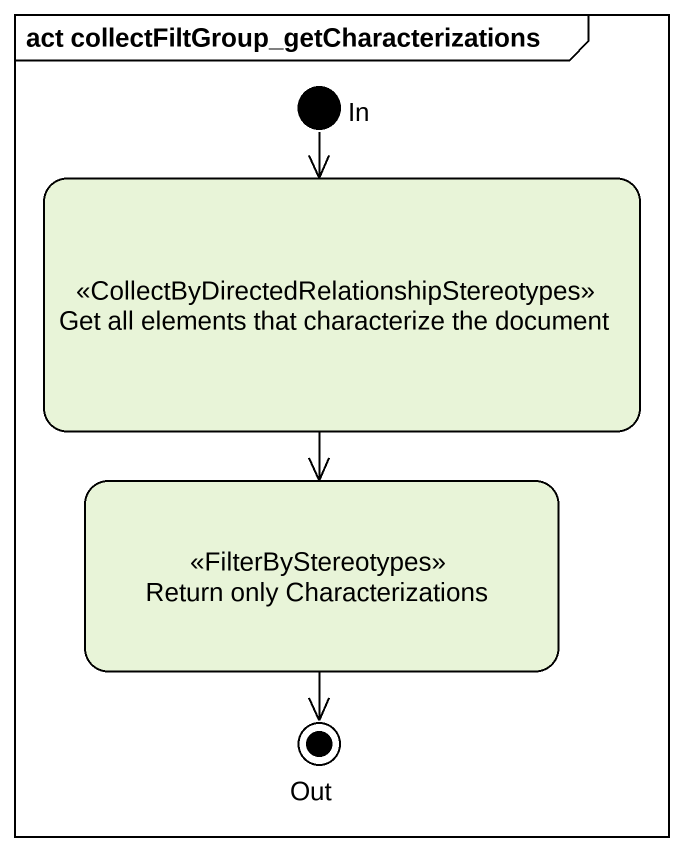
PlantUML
@startuml
mainframe act collectFiltGroup_getCharacterizations
hide empty description
state In <<start>>
state "Get all elements that characterize the document" as Get_all_elements_that <<CollectByDirectedRelationshipStereotypes>>
state "Return only Characterizations" as Return_only <<FilterByStereotypes>>
state Out <<end>>
In --> Get_all_elements_that
Get_all_elements_that --> Return_only
Return_only --> Out
@enduml
